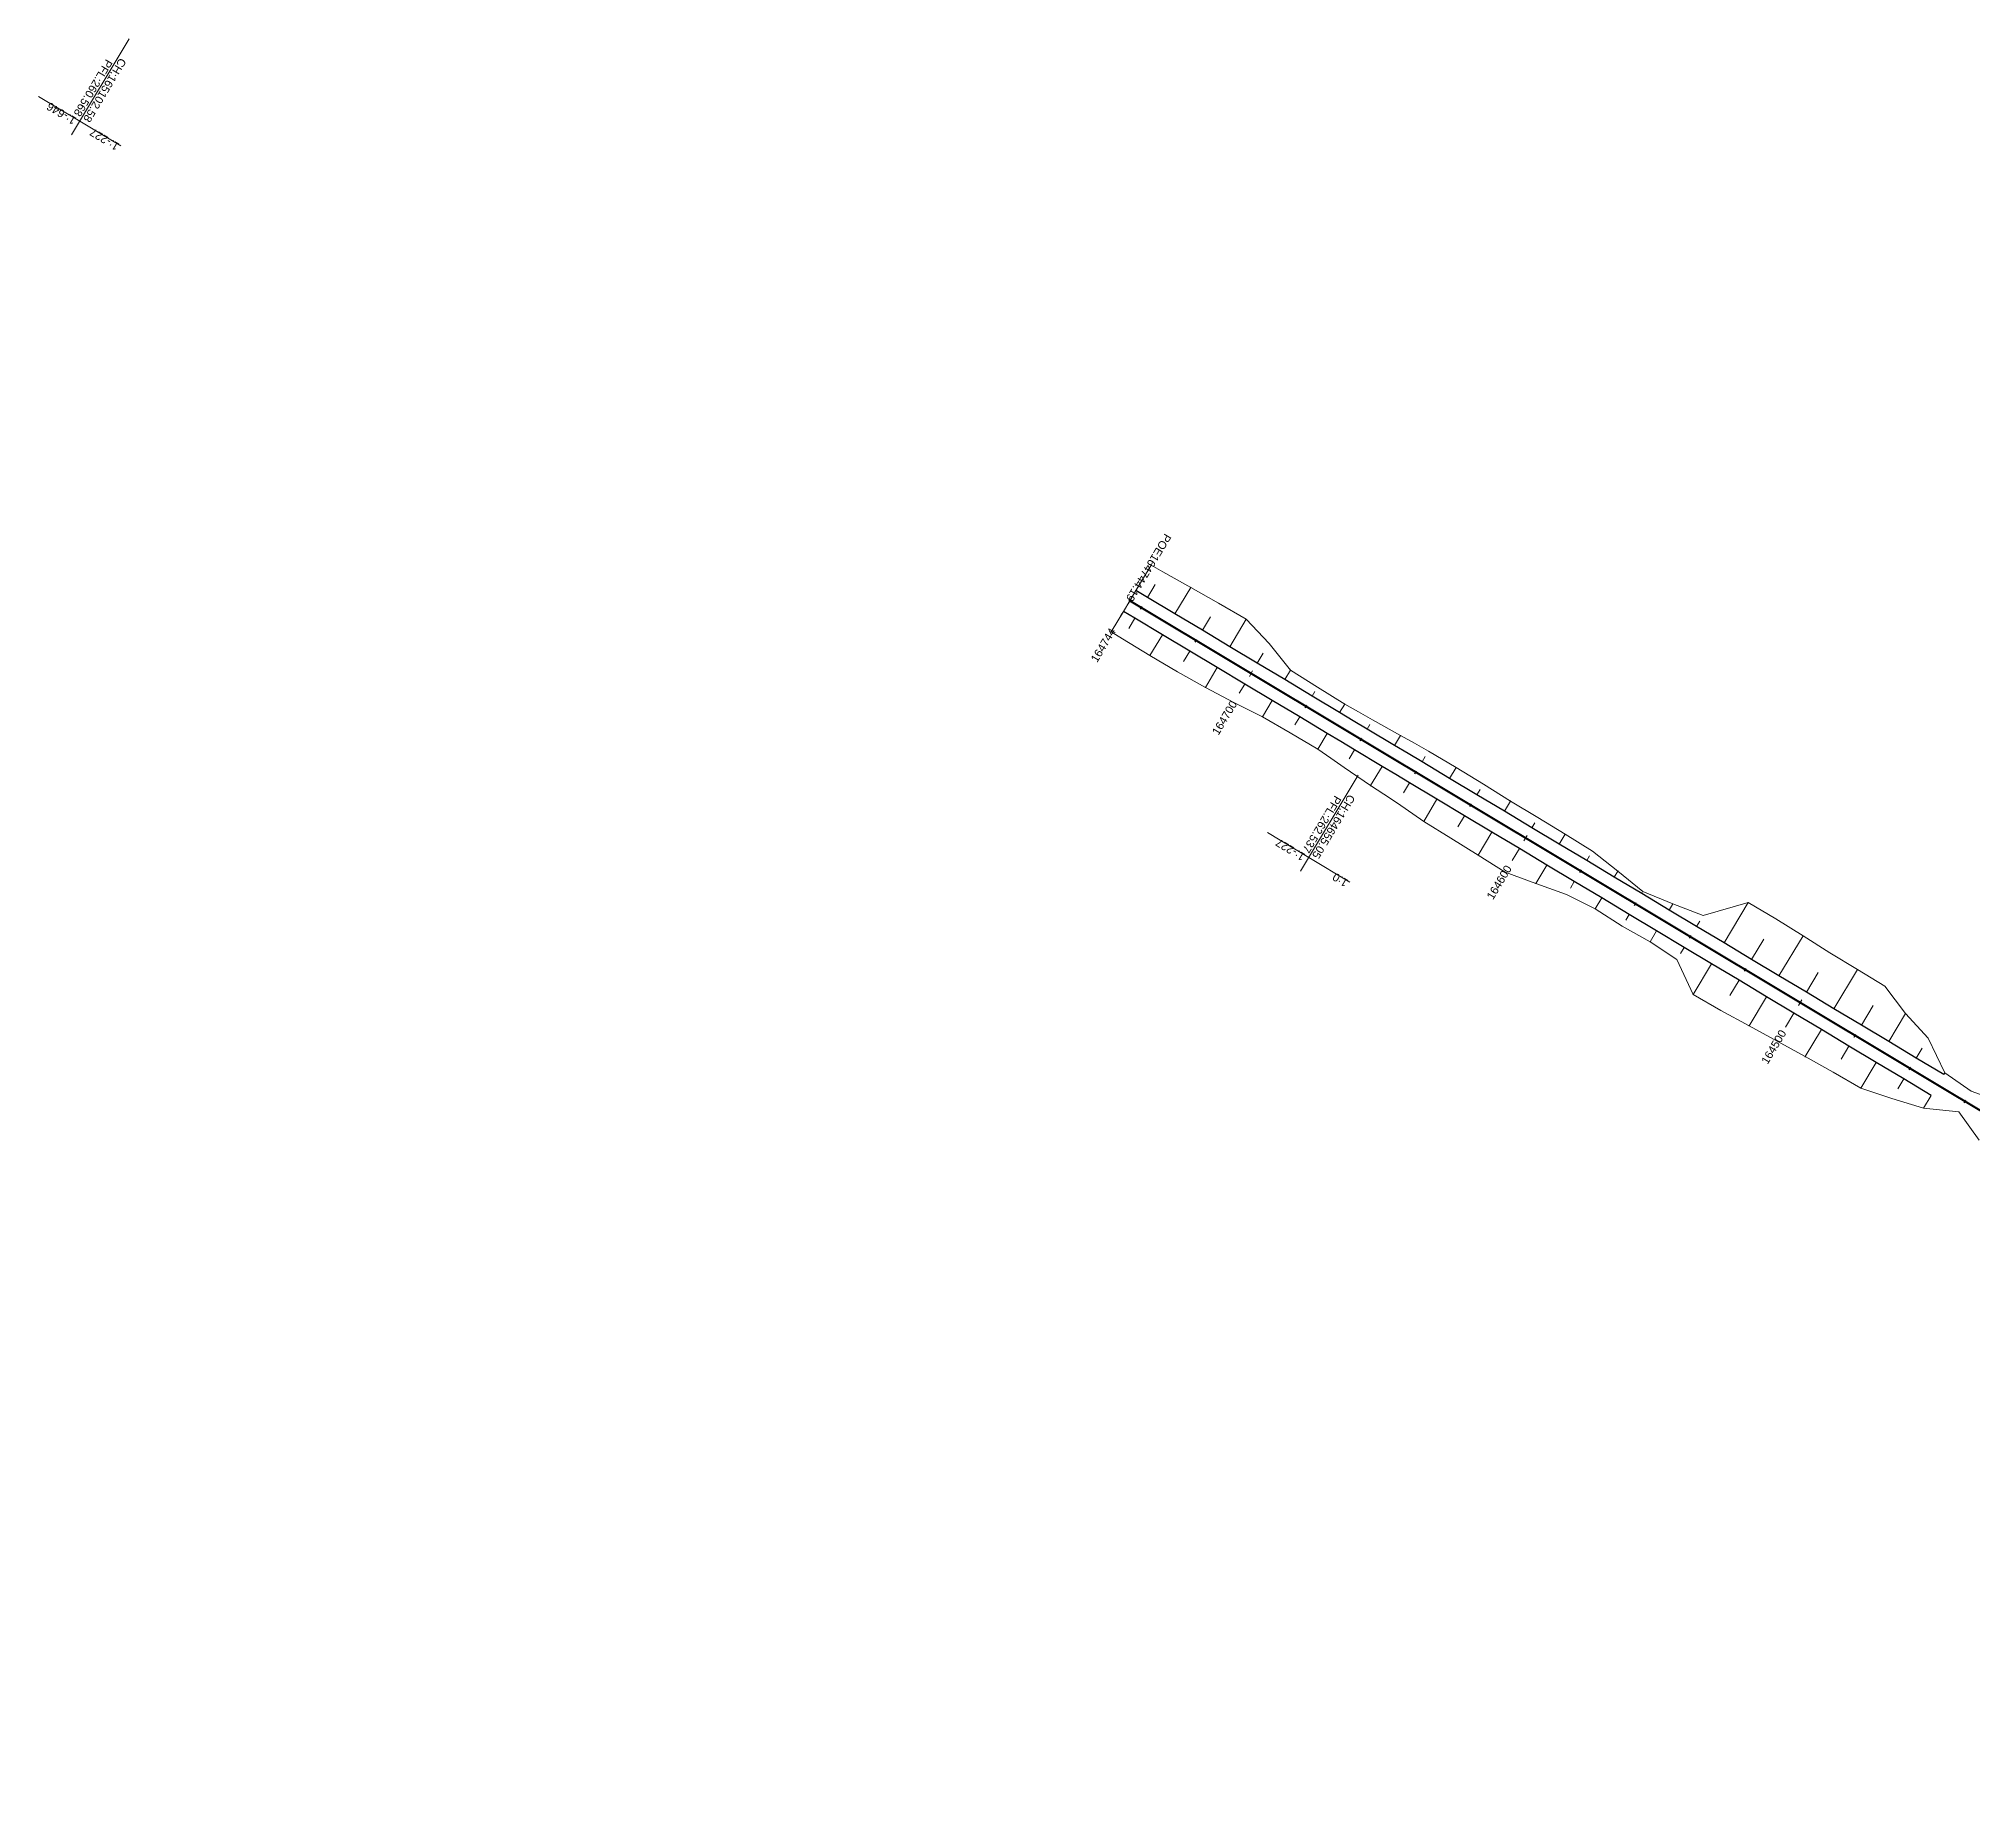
# Model space of a CAD drawing. Header units: metres. Extents: x 598670 to 602652, y 3407602 to 3409525.
# Drawn here: x 598670 to 599274, y 3408445 to 3408995 of the extents above; entities that cross this region are included whole.
import ezdxf

# ---------------------------------------------------------------- set-up
doc = ezdxf.new("R2010")
doc.units = ezdxf.units.M
doc.header["$MEASUREMENT"] = 0
for name, color, linetype, lineweight in [('140', 7, 'Continuous', 0), ('25', 7, 'Continuous', 0), ('Chainage', 7, 'Continuous', 0), ('Direction', 7, 'Continuous', 0), ('gradient', 7, 'Continuous', 0), ('Horiz Linear', 7, 'Continuous', 0), ('Line', 7, 'Continuous', 0), ('Prop_Horiz Alignment', 7, 'Continuous', 0)]:
    doc.layers.add(name, color=color, linetype=linetype, lineweight=lineweight)
doc.styles.add('Style-Arial', font='arial.ttf')

msp = doc.modelspace()

# ---------------------------------------------------------------- linework, layer by layer
at = {"layer": '140', "color": 30, "linetype": 'Continuous', "lineweight": -3, "true_color": 0xf26722, "flags": 128}
for points in [[(599265.11, 3408671.44), (599256.53, 3408676.58), (599247.95, 3408681.72), (599239.37, 3408686.86), (599230.79, 3408692), (599222.21, 3408697.13), (599213.63, 3408702.27), (599205.06, 3408707.41), (599196.48, 3408712.55), (599187.9, 3408717.69), (599179.32, 3408722.83), (599170.74, 3408727.97), (599162.16, 3408733.11), (599153.59, 3408738.25), (599145.01, 3408743.39), (599136.43, 3408748.52), (599127.85, 3408753.66), (599119.27, 3408758.8), (599110.69, 3408763.94), (599102.11, 3408769.08), (599097.78, 3408771.67), (599093.54, 3408774.22), (599084.96, 3408779.36), (599080.63, 3408781.95), (599076.38, 3408784.5), (599067.8, 3408789.64), (599059.22, 3408794.78), (599050.64, 3408799.91), (599042.06, 3408805.05), (599033.49, 3408810.19), (599024.91, 3408815.33), (599016.33, 3408820.47), (599012.74, 3408822.62)], [(599261.2, 3408664.92), (599252.62, 3408670.06), (599244.04, 3408675.2), (599235.46, 3408680.34), (599226.89, 3408685.48), (599218.31, 3408690.61), (599209.73, 3408695.75), (599201.15, 3408700.89), (599192.57, 3408706.03), (599183.99, 3408711.17), (599175.41, 3408716.31), (599166.84, 3408721.45), (599158.26, 3408726.59), (599149.68, 3408731.73), (599141.1, 3408736.87), (599132.52, 3408742.01), (599123.94, 3408747.14), (599115.37, 3408752.28), (599106.79, 3408757.42), (599098.21, 3408762.56), (599093.88, 3408765.16), (599089.63, 3408767.7), (599081.05, 3408772.84), (599076.72, 3408775.43), (599072.47, 3408777.98), (599063.89, 3408783.12), (599055.32, 3408788.26), (599046.74, 3408793.4), (599038.16, 3408798.53), (599029.58, 3408803.67), (599021, 3408808.81), (599012.42, 3408813.95), (599008.83, 3408816.1)]]:
    msp.add_lwpolyline(points, dxfattribs=at)
at = {"layer": '25', "color": 30, "linetype": 'Continuous', "lineweight": 0, "true_color": 0xf8991e, "flags": 128}
msp.add_lwpolyline([(599276.16, 3408650.97), (599269.8, 3408659.82), (599258.83, 3408660.96), (599248.94, 3408663.92), (599239.23, 3408667.17), (599230.6, 3408672.22), (599221.83, 3408677.04), (599213.06, 3408681.85), (599204.28, 3408686.66), (599195.51, 3408691.48), (599186.82, 3408696.43), (599181.7, 3408707.35), (599173.36, 3408712.88), (599164.64, 3408717.78), (599156.24, 3408723.21), (599147.23, 3408727.64), (599137.66, 3408731.13), (599128.11, 3408734.63), (599119.63, 3408739.95), (599111.14, 3408745.23), (599102.64, 3408750.5), (599094.41, 3408756.22), (599090.18, 3408758.97), (599086.02, 3408761.68), (599077.76, 3408767.34), (599073.6, 3408770.22), (599069.52, 3408773.05), (599060.9, 3408778.13), (599052.28, 3408783.19), (599043.32, 3408787.69), (599034.46, 3408792.35), (599025.7, 3408797.19), (599017.1, 3408802.29), (599008.57, 3408807.51), (599004.99, 3408809.7), (599007.07, 3408813.16), (599008.17, 3408815), (599008.83, 3408816.1), (599010.78, 3408819.36), (599012.74, 3408822.62), (599013.4, 3408823.73), (599014.5, 3408825.56), (599017.49, 3408830.55), (599021.14, 3408828.5), (599029.86, 3408823.59), (599038.57, 3408818.69), (599047.21, 3408813.65), (599054.36, 3408806.11), (599061.02, 3408797.78), (599069.49, 3408792.45), (599077.97, 3408787.16), (599082.28, 3408784.7), (599086.68, 3408782.24), (599095.4, 3408777.34), (599099.71, 3408774.9), (599104.11, 3408772.4), (599112.73, 3408767.34), (599121.29, 3408762.17), (599129.77, 3408756.87), (599138.33, 3408751.69), (599146.87, 3408746.5), (599155.37, 3408741.22), (599163.29, 3408734.99), (599171.11, 3408728.59), (599180.45, 3408724.72), (599189.93, 3408721.09), (599204.02, 3408725.14), (599212.65, 3408720.08), (599221.14, 3408714.8), (599229.57, 3408709.42), (599238.12, 3408704.23), (599246.69, 3408699.07), (599253.2, 3408690.48), (599260.24, 3408682.78), (599265.44, 3408672), (599273.66, 3408666.26), (599283.23, 3408662.78)], dxfattribs=at)
at = {"layer": 'Chainage', "color": 1, "linetype": 'Continuous', "lineweight": 0, "flags": 128}
for points in [[(599010.27, 3408818.51), (599011.3, 3408820.22)], [(599048.18, 3408795.8), (599049.2, 3408797.51)], [(599133.96, 3408744.41), (599134.99, 3408746.12)], [(599219.75, 3408693.02), (599220.77, 3408694.73)]]:
    msp.add_lwpolyline(points, dxfattribs=at)
at = {"layer": 'Chainage', "color": 1, "lineweight": 0, "flags": 128}
msp.add_lwpolyline([(599010.78, 3408819.36), (599010.78, 3408819.36)], dxfattribs=at)
at = {"layer": 'Direction', "linetype": 'Continuous', "flags": 128}
for points in [[(599017.44, 3408830.58), (599017.55, 3408830.57), (599017.5, 3408830.48), (599017.44, 3408830.58)], [(599029.81, 3408823.62), (599029.92, 3408823.61), (599029.87, 3408823.52), (599029.81, 3408823.62)], [(599047.17, 3408813.67), (599047.28, 3408813.67), (599047.23, 3408813.58), (599047.17, 3408813.67)], [(599005.04, 3408809.67), (599004.93, 3408809.68), (599004.98, 3408809.77), (599005.04, 3408809.67)], [(599017.14, 3408802.27), (599017.03, 3408802.28), (599017.08, 3408802.36), (599017.14, 3408802.27)], [(599060.98, 3408797.8), (599061.09, 3408797.8), (599061.04, 3408797.71), (599060.98, 3408797.8)], [(599034.5, 3408792.33), (599034.39, 3408792.34), (599034.44, 3408792.42), (599034.5, 3408792.33)], [(599052.32, 3408783.16), (599052.21, 3408783.17), (599052.26, 3408783.25), (599052.32, 3408783.16)], [(599077.93, 3408787.18), (599078.04, 3408787.17), (599077.99, 3408787.09), (599077.93, 3408787.18)], [(599095.36, 3408777.36), (599095.47, 3408777.35), (599095.42, 3408777.27), (599095.36, 3408777.36)], [(599069.56, 3408773.02), (599069.45, 3408773.03), (599069.5, 3408773.12), (599069.56, 3408773.02)], [(599112.68, 3408767.36), (599112.8, 3408767.36), (599112.74, 3408767.27), (599112.68, 3408767.36)], [(599086.07, 3408761.65), (599085.95, 3408761.66), (599086, 3408761.75), (599086.07, 3408761.65)], [(599129.73, 3408756.89), (599129.84, 3408756.88), (599129.79, 3408756.8), (599129.73, 3408756.89)], [(599102.68, 3408750.48), (599102.57, 3408750.48), (599102.62, 3408750.57), (599102.68, 3408750.48)], [(599146.83, 3408746.53), (599146.94, 3408746.52), (599146.89, 3408746.43), (599146.83, 3408746.53)], [(599119.67, 3408739.92), (599119.56, 3408739.93), (599119.61, 3408740.01), (599119.67, 3408739.92)], [(599163.25, 3408735.02), (599163.36, 3408735.01), (599163.31, 3408734.93), (599163.25, 3408735.02)], [(599137.71, 3408731.1), (599137.6, 3408731.11), (599137.65, 3408731.2), (599137.71, 3408731.1)], [(599156.28, 3408723.19), (599156.17, 3408723.19), (599156.22, 3408723.28), (599156.28, 3408723.19)], [(599180.41, 3408724.75), (599180.52, 3408724.74), (599180.47, 3408724.65), (599180.41, 3408724.75)], [(599203.97, 3408725.16), (599204.09, 3408725.15), (599204.03, 3408725.07), (599203.97, 3408725.16)], [(599173.4, 3408712.85), (599173.29, 3408712.86), (599173.34, 3408712.94), (599173.4, 3408712.85)], [(599221.09, 3408714.82), (599221.21, 3408714.81), (599221.15, 3408714.73), (599221.09, 3408714.82)], [(599238.08, 3408704.26), (599238.19, 3408704.25), (599238.14, 3408704.17), (599238.08, 3408704.26)], [(599186.86, 3408696.4), (599186.75, 3408696.41), (599186.8, 3408696.5), (599186.86, 3408696.4)], [(599204.33, 3408686.64), (599204.21, 3408686.65), (599204.27, 3408686.73), (599204.33, 3408686.64)], [(599253.15, 3408690.5), (599253.26, 3408690.49), (599253.21, 3408690.41), (599253.15, 3408690.5)], [(599221.87, 3408677.01), (599221.76, 3408677.02), (599221.81, 3408677.11), (599221.87, 3408677.01)], [(599265.4, 3408672.03), (599265.51, 3408672.02), (599265.46, 3408671.93), (599265.4, 3408672.03)], [(599239.27, 3408667.14), (599239.16, 3408667.15), (599239.21, 3408667.24), (599239.27, 3408667.14)], [(599258.87, 3408660.94), (599258.76, 3408660.95), (599258.81, 3408661.03), (599258.87, 3408660.94)]]:
    msp.add_lwpolyline(points, close=True, dxfattribs=at)
at = {"layer": 'gradient', "color": 1}
for p, q in [((598698.2, 3408994.96), (598680.21, 3408964.94)), ((599082.11, 3408764.98), (599064.13, 3408734.95))]:
    msp.add_line(p, q, dxfattribs=at)
at = {"layer": 'gradient', "color": 1, "flags": 128}
for points in [[(598695.61, 3408961.46), (598682.78, 3408969.23), (598669.92, 3408976.96)], [(599079.56, 3408731.53), (599066.7, 3408739.24), (599053.87, 3408747.01)]]:
    msp.add_lwpolyline(points, dxfattribs=at)
at = {"layer": 'Horiz Linear', "color": 5, "lineweight": 40}
msp.add_line((599635.04, 3408445.4), (599010.78, 3408819.36), dxfattribs=at)
at = {"layer": 'Line', "color": 31, "true_color": 0xfecc66}
for p, q in [((599012.74, 3408822.62), (599017.49, 3408830.55)), ((599018.73, 3408824.48), (599016.33, 3408820.47)), ((599024.91, 3408815.33), (599029.86, 3408823.59)), ((599008.83, 3408816.1), (599004.99, 3408809.7)), ((599010.49, 3408810.73), (599012.42, 3408813.95)), ((599036.03, 3408814.44), (599033.49, 3408810.19)), ((599042.06, 3408805.05), (599047.21, 3408813.65)), ((599021, 3408808.81), (599017.1, 3408802.29)), ((599027.64, 3408800.43), (599029.58, 3408803.67)), ((599052.5, 3408803.01), (599050.64, 3408799.91)), ((599038.16, 3408798.53), (599034.46, 3408792.35)), ((599059.22, 3408794.78), (599061.02, 3408797.78)), ((599045.03, 3408790.54), (599046.74, 3408793.4)), ((599055.32, 3408788.26), (599052.28, 3408783.19)), ((599068.64, 3408791.04), (599067.8, 3408789.64)), ((599062.4, 3408780.62), (599063.89, 3408783.12)), ((599076.38, 3408784.5), (599077.97, 3408787.16)), ((599072.47, 3408777.98), (599069.52, 3408773.05)), ((599085.82, 3408780.8), (599084.96, 3408779.36)), ((599093.54, 3408774.22), (599095.4, 3408777.34)), ((599079.4, 3408770.09), (599081.05, 3408772.84)), ((599103.11, 3408770.74), (599102.11, 3408769.08)), ((599089.63, 3408767.7), (599086.02, 3408761.68)), ((599110.69, 3408763.94), (599112.73, 3408767.34)), ((599096.31, 3408759.39), (599098.21, 3408762.56)), ((599120.28, 3408760.49), (599119.27, 3408758.8)), ((599106.79, 3408757.42), (599102.64, 3408750.5)), ((599113.25, 3408748.76), (599115.37, 3408752.28)), ((599127.85, 3408753.66), (599129.77, 3408756.87)), ((599123.94, 3408747.14), (599119.63, 3408739.95)), ((599137.38, 3408750.11), (599136.43, 3408748.52)), ((599145.01, 3408743.39), (599146.87, 3408746.5)), ((599130.31, 3408738.32), (599132.52, 3408742.01)), ((599141.1, 3408736.87), (599137.66, 3408731.13)), ((599154.48, 3408739.73), (599153.59, 3408738.25)), ((599162.16, 3408733.11), (599163.29, 3408734.99)), ((599148.45, 3408729.68), (599149.68, 3408731.73)), ((599170.93, 3408728.28), (599170.74, 3408727.97)), ((599158.26, 3408726.59), (599156.24, 3408723.21)), ((599179.32, 3408722.83), (599180.45, 3408724.72)), ((599196.48, 3408712.55), (599204.02, 3408725.14)), ((599165.74, 3408719.62), (599166.84, 3408721.45)), ((599175.41, 3408716.31), (599173.36, 3408712.88)), ((599188.92, 3408719.39), (599187.9, 3408717.69)), ((599182.85, 3408709.26), (599183.99, 3408711.17)), ((599208.85, 3408713.75), (599205.06, 3408707.41)), ((599213.63, 3408702.27), (599221.14, 3408714.8)), ((599192.57, 3408706.03), (599186.82, 3408696.43)), ((599230.79, 3408692), (599238.12, 3408704.23)), ((599198.33, 3408696.18), (599201.15, 3408700.89)), ((599225.89, 3408703.28), (599222.21, 3408697.13)), ((599209.73, 3408695.75), (599204.28, 3408686.66)), ((599243.03, 3408692.97), (599239.37, 3408686.86)), ((599215.68, 3408686.23), (599218.31, 3408690.61)), ((599226.89, 3408685.48), (599221.83, 3408677.04)), ((599247.95, 3408681.72), (599253.2, 3408690.48)), ((599233.03, 3408676.28), (599235.46, 3408680.34)), ((599258.39, 3408679.68), (599256.53, 3408676.58)), ((599244.04, 3408675.2), (599239.23, 3408667.17)), ((599250.78, 3408666.99), (599252.62, 3408670.06)), ((599265.11, 3408671.44), (599265.44, 3408672)), ((599261.2, 3408664.92), (599258.83, 3408660.96))]:
    msp.add_line(p, q, dxfattribs=at)
at = {"layer": 'Prop_Horiz Alignment', "color": 7, "linetype": 'Continuous', "lineweight": 30, "flags": 128}
msp.add_lwpolyline([(599010.71, 3408819.24), (599010.73, 3408819.57), (599010.99, 3408819.42), (599010.71, 3408819.24)], close=True, dxfattribs=at)
for points in [[(599014.12, 3408816.78), (599014.63, 3408817.64)], [(599031.28, 3408806.5), (599031.79, 3408807.36)], [(599065.59, 3408785.95), (599066.1, 3408786.81)], [(599082.75, 3408775.67), (599083.26, 3408776.53)], [(599099.9, 3408765.39), (599100.42, 3408766.25)], [(599117.06, 3408755.11), (599117.58, 3408755.97)], [(599151.38, 3408734.56), (599151.89, 3408735.42)], [(599168.53, 3408724.28), (599169.05, 3408725.14)], [(599185.69, 3408714), (599186.2, 3408714.86)], [(599202.85, 3408703.72), (599203.36, 3408704.58)], [(599237.16, 3408683.17), (599237.67, 3408684.03)], [(599254.32, 3408672.89), (599254.83, 3408673.75)], [(599271.47, 3408662.61), (599271.99, 3408663.47)]]:
    msp.add_lwpolyline(points, dxfattribs=at)

# ---------------------------------------------------------------- texts
at = {"layer": 'Chainage', "color": 1, "lineweight": 0, "char_height": 2.5, "line_spacing_factor": 0.672, "style": 'Style-Arial'}
for s, insert, attachment_point, rotation in [('POE164744.19', (599011.64, 3408818.85), 3, 239.0759), ('164744', (598998.46, 3408801.22), 1, 59.0759), ('164700', (599036.36, 3408778.51), 1, 59.0759), ('164600', (599122.15, 3408727.12), 1, 59.0759), ('164500', (599207.93, 3408675.73), 1, 59.0759)]:
    msp.add_mtext(s, dxfattribs=dict(at, insert=insert, attachment_point=attachment_point, rotation=rotation))
at = {"layer": 'gradient', "color": 1, "char_height": 2.5, "style": 'Style-Arial'}
for s, insert, attachment_point, rotation, line_spacing_factor in [('CH;165102.58\\PPFL:260.568', (598685.87, 3408968.55), 3, 239.0759, 0.84), ('1:-646', (598681.92, 3408970.13), 7, 148.97394, 0.636), ('1:-227', (598695.35, 3408962), 7, 148.78594, 0.636), ('CH;164655.05\\PPFL:262.537', (599069.78, 3408738.56), 3, 239.0759, 0.84), ('1:-227', (599065.84, 3408740.15), 7, 148.78594, 0.636), ('1:0', (599079.31, 3408732.07), 7, 149.0759, 0.636)]:
    msp.add_mtext(s, dxfattribs=dict(at, insert=insert, attachment_point=attachment_point, rotation=rotation, line_spacing_factor=line_spacing_factor))

doc.saveas('drawing.dxf')
